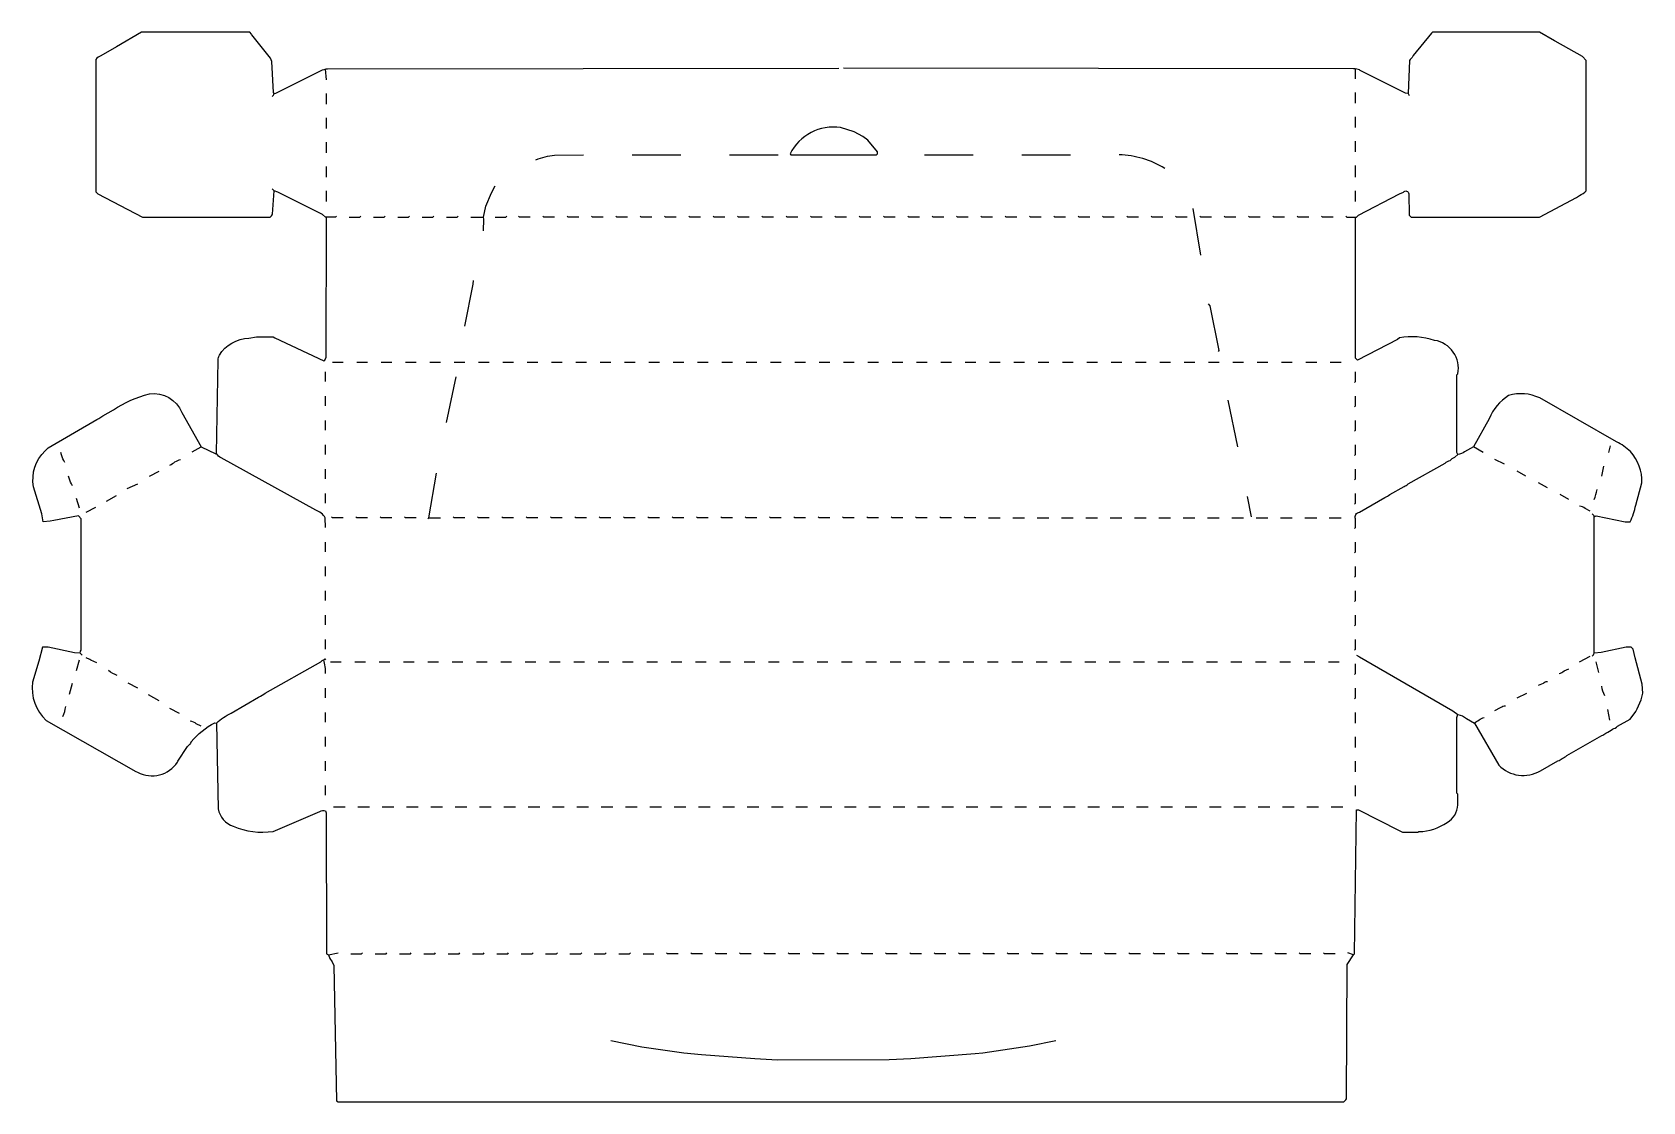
# Model space of a CAD drawing. Extents: x 85 to 1739, y 57 to 1156.
import ezdxf

# ---------------------------------------------------------------- set-up
doc = ezdxf.new("R2010")
doc.units = 0
doc.layers.get('0').update_dxf_attribs({"linetype": 'CONTINUOUS'})

msp = doc.modelspace()

# ---------------------------------------------------------------- linework, layer by layer
at = {"color": 250, "linetype": 'CONTINUOUS'}
for points in [[(331, 1090, 0.184026), (333, 1093), (332.484404, 1094.014679), (330.638574, 1125.883306), (329.24, 1129.18), (310.243902, 1153.195122), (310, 1154), (308, 1156), (197, 1156), (171, 1141), (155.1, 1131.8, 0.125445), (150, 1128), (150, 992), (152, 990), (198, 966), (329, 966, 0.085937), (331.522642, 969.020755), (333, 993)], [(1434, 967), (1435, 966), (1445, 966), (1447, 968), (1489.1, 989.8), (1493.1, 991.8, -0.685374), (1498.522642, 989.979245), (1499, 968), (1501, 966), (1633, 966), (1670.9, 986.2), (1673.9, 988.2, 0.104231), (1681, 993), (1681, 1127), (1677, 1131), (1648.9, 1146.8), (1648.153846, 1147.230769), (1633, 1156), (1523, 1156), (1522, 1155), (1503.2, 1131.9), (1502, 1130, 0.086452), (1499.483902, 1126.984878), (1498, 1093), (1499, 1091)], [(333, 1093), (334.9, 1093.3), (382.9, 1117.2, -0.072587), (388.000949, 1118.500952), (913, 1119)], [(1498, 1093), (1495.088235, 1093.352941), (1448.846154, 1116.769231), (1448.1, 1117.2, 0.073473), (1441.999049, 1118.500954), (918, 1119)], [(952, 1030), (953, 1031), (953, 1033), (943, 1045), (937.804878, 1048.756098), (928.9, 1053.7), (915, 1058, 0.323571), (863, 1031), (864, 1030), (952, 1030)], [(602, 1025, -0.077039), (621.015593, 1029.516632), (651, 1030)], [(1248, 1016, 0.131526), (1201, 1030)], [(386, 647), (385.54918, 656.959016, 0.181396), (375.9, 664.8), (278.846154, 718.769231, -0.167615), (274, 723), (275.494682, 818.994793, -0.071268), (276.8, 824.1, -0.249302), (307.053846, 841.569231), (315, 843), (332, 843), (333.9, 841.8), (384, 818.5), (385, 819), (386.503472, 822.003424), (387, 966)], [(1443, 646), (1444, 647), (1444, 656, -0.50961), (1448.1, 662.8), (1474.1, 677.8, 0.089283), (1479, 681), (1493.9, 689.2, 0.06304), (1498.1, 691.8), (1535.9, 713.2, -0.102096), (1541, 716, -0.114561), (1545.9, 719.2), (1549, 722), (1548.8, 722.9), (1548, 724), (1548, 804), (1549, 805, 0.424879), (1525.088235, 839.352941, 0.123341), (1489, 842), (1486.9, 840.2), (1446, 819), (1444, 821), (1444, 966)], [(136, 516), (134, 518), (134.3, 519.9), (135, 521), (135, 656), (132, 659), (106.923077, 654.384615), (103.076923, 653.615385), (96, 653), (94.3, 661.1), (86, 689, -0.254318), (98, 726), (101, 729), (150.9, 758.2), (152.9, 759.2, 0.06304), (157.1, 761.8), (168, 768, -0.086663), (204.932432, 784.405405, -0.345436), (238.230769, 765.153846), (258, 730), (273.1, 722.8), (274, 723)], [(1689, 658), (1691, 659), (1721, 653), (1726, 653, 0.072842), (1731.7, 670.1), (1738, 693, 0.200267), (1726.243902, 725.195122, 0.063079), (1712.1, 735.2), (1633.1, 780.2, 0.187785), (1601.1, 782.7, 0.15492), (1581.2, 758.9), (1565, 730), (1556, 725, -0.126706), (1549, 722)], [(118, 714, -0.084978), (114.7, 721.9), (114, 724)], [(226, 711, -0.08362), (237, 717)], [(126, 690, -0.084978), (122.7, 697.9), (122, 700)], [(1689, 676, 0.084895), (1692, 686)], [(1685, 664), (1679.846154, 666.769231, 0.099546), (1674, 669)], [(1687, 515, 0.184026), (1689, 518), (1689, 658), (1689, 659), (1687, 661)], [(134, 518), (128.06, 518.42), (101, 524), (95, 524), (91.3, 509.9), (85, 488, 0.243469), (98.9, 448.8), (191.1, 396.3), (192.9, 395.7, 0.390799), (233.8, 406.1), (234.2, 406.9), (244, 422), (246, 424, 0.184026), (248, 427, -0.092586), (272, 446.5), (274, 446, -0.097134), (288.9, 456.2), (317.1, 472.8, 0.067868), (324, 477), (380.9, 509.2, -0.103766), (384, 511), (385, 512), (386, 511)], [(151, 508), (144.9, 510.8, 0.076053), (140, 513)], [(1445, 516), (1448.1, 514.2), (1543.82, 458.76), (1549, 455, -0.128171), (1557.9, 450.8), (1566, 446), (1591, 403, 0.349401), (1633.9, 397.2), (1651.9, 407.2, 0.06304), (1656.1, 409.8, 0.067698), (1661.1, 412.8), (1696.9, 433.2, 0.06304), (1701.1, 435.8, 0.067868), (1708, 440, 0.129316), (1713.1, 442.8), (1726, 450), (1731.8, 458.1), (1733.2, 460.9), (1737.3, 469.9), (1739, 477), (1738.405405, 486.067568), (1731.3, 513.1), (1729, 522), (1727, 524), (1722, 524), (1696.076923, 518.615385), (1689, 518)], [(172, 495, -0.070776), (163, 500)], [(386, 497, 0.070182), (384, 511)], [(1653, 497, 0.129316), (1658.1, 499.8), (1663, 502)], [(1632, 485), (1636.9, 487.2, -0.17279), (1641, 489)], [(1700, 474, -0.084895), (1697, 484)], [(1587, 459), (1593, 462, -0.191094), (1598, 464)], [(116, 453, 0.084895), (119, 463)], [(274, 446), (275.494254, 358.005617, 0.270628), (291.1, 340.2, 0.138219), (332.1, 334.8), (379.9, 355.2, -0.282679), (386, 356), (386.503448, 353.996599), (387, 209), (389, 208), (390.24, 204.18), (392.76, 200.82), (394.532345, 196.968993), (396.999793, 58.014386), (399, 57), (1432, 57, 0.087332), (1434.503623, 60.003571), (1435.496377, 197.996429), (1442, 208), (1443, 209), (1445, 357), (1447, 357), (1488.9, 335.8), (1490.9, 334.8), (1492, 334), (1508, 334), (1509.053846, 334.569231, 0.146494), (1538, 344, 0.254472), (1549, 362), (1549, 373), (1548, 374), (1548, 452), (1549, 455)], [(1566, 446, -0.071813), (1576, 452)]]:
    msp.add_lwpolyline(points, format="xyb", dxfattribs=at)
for points in [[(387, 1107), (386, 1118)], [(1444, 1108), (1444, 1118)], [(387, 1082), (387, 1093)], [(1444, 1083), (1444, 1094)], [(387, 1057), (387, 1068)], [(1444, 1058), (1444, 1069)], [(387, 1032), (387, 1043)], [(1444, 1033), (1444, 1044)], [(701, 1030), (751, 1030)], [(801, 1030), (851, 1030)], [(1001, 1030), (1051, 1030)], [(1101, 1030), (1151, 1030)], [(387, 1007), (387, 1018)], [(1444, 1007), (1444, 1019)], [(397, 967), (396, 966), (386, 966), (382.82, 968.76), (336.9, 991.8), (333, 993), (331, 995)], [(387, 982), (387, 993)], [(548, 952), (548.458824, 963.964706), (548, 966), (550.7, 977.1), (556.2, 990.9), (560, 998)], [(1444, 982), (1444, 993)], [(1285, 927), (1277, 975)], [(529, 854), (537.615385, 897.076923), (538, 901)], [(1303, 828), (1304, 829), (1294.482759, 874.793103), (1293, 877)], [(393, 817), (404, 817)], [(418, 817), (429, 817)], [(443, 817), (454, 817)], [(468, 817), (479, 817)], [(493, 817), (504, 817)], [(518, 817), (529, 817)], [(543, 817), (554, 817)], [(568, 817), (579, 817)], [(593, 817), (604, 817)], [(618, 817), (629, 817)], [(643, 817), (654, 817)], [(668, 817), (679, 817)], [(693, 817), (704, 817)], [(718, 817), (729, 817)], [(743, 817), (754, 817)], [(768, 817), (779, 817)], [(793, 817), (804, 817)], [(818, 817), (829, 817)], [(843, 817), (854, 817)], [(868, 817), (879, 817)], [(893, 817), (904, 817)], [(918, 817), (929, 817)], [(943, 817), (954, 817)], [(968, 817), (979, 817)], [(993, 817), (1004, 817)], [(1018, 817), (1029, 817)], [(1043, 817), (1054, 817)], [(1068, 817), (1079, 817)], [(1093, 817), (1104, 817)], [(1118, 817), (1129, 817)], [(1143, 817), (1154, 817)], [(1168, 817), (1179, 817)], [(1193, 817), (1204, 817)], [(1218, 817), (1229, 817)], [(1243, 817), (1254, 817)], [(1268, 817), (1279, 817)], [(1293, 817), (1304, 817)], [(1318, 817), (1329, 817)], [(1343, 817), (1354, 817)], [(1368, 817), (1379, 817)], [(1393, 817), (1404, 817)], [(1418, 817), (1429, 817)], [(386, 797), (386, 807)], [(510, 755), (520, 802)], [(386, 772), (386, 782)], [(1323, 730), (1313, 778)], [(386, 747), (386, 757)], [(249, 725), (258, 730)], [(386, 722), (386, 732)], [(1575, 724), (1565, 730)], [(1704, 724), (1706, 731)], [(1597, 712), (1587, 717)], [(205, 700), (215, 705)], [(386, 697), (386, 707)], [(492, 657), (500, 703)], [(1619, 700), (1610, 705)], [(1697, 700), (1699, 710)], [(161, 674), (171, 680)], [(182, 687), (193, 692)], [(386, 672), (386, 682)], [(1337, 658), (1333, 679)], [(1641, 688), (1632, 693)], [(1663, 676), (1654, 681)], [(133, 667), (130, 677)], [(140, 663), (150, 668)], [(386, 622), (386, 632)], [(386, 597), (386, 607)], [(386, 572), (386, 582)], [(386, 547), (386, 557)], [(386, 522), (386, 532)], [(1674, 509), (1685, 515)], [(130, 500), (133, 511)], [(391, 509), (402, 509)], [(416, 509), (427, 509)], [(441, 509), (452, 509)], [(466, 509), (477, 509)], [(491, 509), (502, 509)], [(516, 509), (527, 509)], [(541, 509), (552, 509)], [(566, 509), (577, 509)], [(591, 509), (602, 509)], [(616, 509), (627, 509)], [(641, 509), (652, 509)], [(666, 509), (677, 509)], [(691, 509), (702, 509)], [(716, 509), (727, 509)], [(741, 509), (752, 509)], [(766, 509), (777, 509)], [(791, 509), (802, 509)], [(816, 509), (827, 509)], [(841, 509), (852, 509)], [(866, 509), (877, 509)], [(891, 509), (902, 509)], [(916, 509), (927, 509)], [(941, 509), (952, 509)], [(966, 509), (977, 509)], [(991, 509), (1002, 509)], [(1016, 509), (1027, 509)], [(1041, 509), (1052, 509)], [(1066, 509), (1077, 509)], [(1091, 509), (1102, 509)], [(1116, 509), (1127, 509)], [(1141, 509), (1152, 509)], [(1166, 509), (1177, 509)], [(1191, 509), (1202, 509)], [(1216, 509), (1227, 509)], [(1241, 509), (1252, 509)], [(1266, 509), (1277, 509)], [(1291, 509), (1302, 509)], [(1316, 509), (1327, 509)], [(1341, 509), (1352, 509)], [(1366, 509), (1377, 509)], [(1391, 509), (1402, 509)], [(1416, 509), (1427, 509)], [(1694, 498), (1691, 509)], [(123, 476), (126, 487)], [(193, 482), (183, 487)], [(386, 472), (386, 482)], [(215, 469), (204, 475)], [(1610, 472), (1620, 477)], [(236, 456), (226, 461)], [(386, 447), (386, 457)], [(1705, 449), (1703, 460)], [(386, 422), (386, 432)], [(386, 397), (386, 407)], [(386, 372), (386, 382)], [(394, 360), (406, 360)], [(419, 360), (431, 360)], [(444, 360), (456, 360)], [(469, 360), (481, 360)], [(494, 360), (506, 360)], [(519, 360), (531, 360)], [(544, 360), (556, 360)], [(569, 360), (581, 360)], [(594, 360), (606, 360)], [(619, 360), (631, 360)], [(644, 360), (656, 360)], [(669, 360), (681, 360)], [(694, 360), (706, 360)], [(719, 360), (731, 360)], [(744, 360), (756, 360)], [(769, 360), (781, 360)], [(794, 360), (806, 360)], [(819, 360), (831, 360)], [(844, 360), (856, 360)], [(869, 360), (881, 360)], [(894, 360), (906, 360)], [(919, 360), (931, 360)], [(944, 360), (956, 360)], [(969, 360), (981, 360)], [(994, 360), (1006, 360)], [(1019, 360), (1031, 360)], [(1044, 360), (1056, 360)], [(1069, 360), (1081, 360)], [(1094, 360), (1106, 360)], [(1119, 360), (1131, 360)], [(1144, 360), (1156, 360)], [(1169, 360), (1181, 360)], [(1194, 360), (1206, 360)], [(1219, 360), (1231, 360)], [(1244, 360), (1256, 360)], [(1269, 360), (1281, 360)], [(1294, 360), (1306, 360)], [(1319, 360), (1331, 360)], [(1344, 360), (1356, 360)], [(1369, 360), (1381, 360)], [(1394, 360), (1406, 360)], [(1419, 360), (1431, 360)], [(679, 120), (710.932432, 113.594595), (754.04878, 107.439024), (771.955446, 105.554455), (826.973846, 101.529231), (850, 100), (965.020755, 100.522642), (986.979245, 101.477358), (1053.04878, 106.560976), (1060.95122, 107.439024), (1108.932432, 114.405405), (1136, 120)]]:
    msp.add_lwpolyline(points, dxfattribs=at)
at = {"color": 252, "linetype": 'CONTINUOUS'}
for points in [[(410, 966), (421, 966), (422, 967)], [(435, 966), (446, 966), (447, 967)], [(460, 966), (471, 966), (472, 967)], [(485, 966), (496, 966), (497, 967)], [(510, 966), (521, 966), (522, 967)], [(535, 966), (548, 966)], [(560, 966), (571, 966), (572, 967)], [(596, 966), (585, 966), (584, 967)], [(621, 966), (610, 966), (609, 967)], [(646, 966), (635, 966), (634, 967)], [(671, 966), (660, 966), (659, 967)], [(696, 966), (685, 966), (684, 967)], [(721, 966), (710, 966), (709, 967)], [(746, 966), (735, 966), (734, 967)], [(771, 966), (760, 966), (759, 967)], [(796, 966), (785, 966), (784, 967)], [(821, 966), (810, 966), (809, 967)], [(846, 966), (835, 966), (834, 967)], [(871, 966), (860, 966), (859, 967)], [(896, 966), (885, 966), (884, 967)], [(921, 966), (910, 966), (909, 967)], [(946, 966), (935, 966), (934, 967)], [(971, 966), (960, 966), (959, 967)], [(996, 966), (985, 966), (984, 967)], [(1021, 966), (1010, 966), (1009, 967)], [(1046, 966), (1035, 966), (1034, 967)], [(1071, 966), (1060, 966), (1059, 967)], [(1096, 966), (1085, 966), (1084, 967)], [(1121, 966), (1110, 966), (1109, 967)], [(1146, 966), (1135, 966), (1134, 967)], [(1171, 966), (1160, 966), (1159, 967)], [(1196, 966), (1185, 966), (1184, 967)], [(1221, 966), (1210, 966), (1209, 967)], [(1246, 966), (1235, 966), (1234, 967)], [(1271, 966), (1260, 966), (1259, 967)], [(1296, 966), (1285, 966), (1284, 967)], [(1321, 966), (1310, 966), (1309, 967)], [(1346, 966), (1335, 966), (1334, 967)], [(1371, 966), (1360, 966), (1359, 967)], [(1396, 966), (1385, 966), (1384, 967)], [(1421, 966), (1410, 966), (1409, 967)], [(1443, 796), (1444, 797), (1444, 807)], [(1443, 771), (1444, 772), (1444, 782)], [(1443, 746), (1444, 747), (1444, 757)], [(1443, 721), (1444, 722), (1444, 732)], [(1443, 696), (1444, 697), (1444, 707)], [(1443, 671), (1444, 672), (1444, 682)], [(404, 657), (393, 657), (392, 658)], [(429, 657), (418, 657), (417, 658)], [(454, 657), (443, 657), (442, 658)], [(479, 657), (468, 657), (467, 658)], [(529, 657), (518, 657), (517, 658)], [(554, 657), (543, 657), (542, 658)], [(579, 657), (568, 657), (567, 658)], [(604, 657), (593, 657), (592, 658)], [(629, 657), (618, 657), (617, 658)], [(654, 657), (643, 657), (642, 658)], [(679, 657), (668, 657), (667, 658)], [(704, 657), (693, 657), (692, 658)], [(729, 657), (718, 657), (717, 658)], [(754, 657), (743, 657), (742, 658)], [(779, 657), (768, 657), (767, 658)], [(804, 657), (793, 657), (792, 658)], [(829, 657), (818, 657), (817, 658)], [(854, 657), (843, 657), (842, 658)], [(879, 657), (868, 657), (867, 658)], [(904, 657), (893, 657), (892, 658)], [(929, 657), (918, 657), (917, 658)], [(954, 657), (943, 657), (942, 658)], [(979, 657), (968, 657), (967, 658)], [(1004, 657), (993, 657), (992, 658)], [(1029, 657), (1018, 657), (1017, 658)], [(1054, 657), (1043, 657), (1042, 658)], [(1443, 621), (1444, 622), (1444, 632)], [(1443, 596), (1444, 597), (1444, 607)], [(1443, 571), (1444, 572), (1444, 582)], [(1443, 546), (1444, 547), (1444, 557)], [(1443, 521), (1444, 522), (1444, 532)], [(1443, 496), (1444, 497), (1444, 507)], [(1443, 471), (1444, 472), (1444, 482)], [(412, 209), (423, 209), (424, 210)], [(437, 209), (448, 209), (449, 210)], [(462, 209), (473, 209), (474, 210)], [(487, 209), (498, 209), (499, 210)], [(512, 209), (523, 209), (524, 210)], [(537, 209), (548, 209), (549, 210)], [(562, 209), (573, 209), (574, 210)], [(587, 209), (598, 209), (599, 210)], [(612, 209), (623, 209), (624, 210)], [(637, 209), (648, 209), (649, 210)], [(662, 209), (673, 209), (674, 210)], [(687, 209), (698, 209), (699, 210)], [(748, 209), (737, 209), (736, 210)], [(773, 209), (762, 209), (761, 210)], [(798, 209), (787, 209), (786, 210)], [(823, 209), (812, 209), (811, 210)], [(848, 209), (837, 209), (836, 210)], [(873, 209), (862, 209), (861, 210)], [(898, 209), (887, 209), (886, 210)], [(923, 209), (912, 209), (911, 210)], [(948, 209), (937, 209), (936, 210)], [(973, 209), (962, 209), (961, 210)], [(998, 209), (987, 209), (986, 210)], [(1023, 209), (1012, 209), (1011, 210)], [(1048, 209), (1037, 209), (1036, 210)], [(1073, 209), (1062, 209), (1061, 210)], [(1098, 209), (1087, 209), (1086, 210)], [(1123, 209), (1112, 209), (1111, 210)], [(1148, 209), (1137, 209), (1136, 210)], [(1173, 209), (1162, 209), (1161, 210)], [(1198, 209), (1187, 209), (1186, 210)], [(1223, 209), (1212, 209), (1211, 210)], [(1248, 209), (1237, 209), (1236, 210)], [(1273, 209), (1262, 209), (1261, 210)], [(1298, 209), (1287, 209), (1286, 210)], [(1323, 209), (1312, 209), (1311, 210)], [(1348, 209), (1337, 209), (1336, 210)], [(1373, 209), (1362, 209), (1361, 210)], [(1398, 209), (1387, 209), (1386, 210)], [(1423, 209), (1412, 209), (1411, 210)]]:
    msp.add_lwpolyline(points, dxfattribs=at)
at = {"color": 251, "linetype": 'CONTINUOUS'}
for points in [[(491, 656), (492, 657), (504, 657)], [(1067, 657), (1079, 657)], [(1092, 657), (1104, 657)], [(1117, 657), (1129, 657)], [(1142, 657), (1154, 657)], [(1167, 657), (1179, 657)], [(1192, 657), (1204, 657)], [(1217, 657), (1229, 657)], [(1242, 657), (1254, 657)], [(1267, 657), (1279, 657)], [(1292, 657), (1304, 657)], [(1317, 657), (1329, 657)], [(1342, 657), (1354, 657)], [(1367, 657), (1379, 657)], [(1392, 657), (1404, 657)], [(1417, 657), (1429, 657)], [(1444, 446), (1444, 457)], [(1444, 421), (1444, 432)], [(1444, 396), (1444, 407)], [(1444, 371), (1444, 382)], [(389, 208), (399, 210)], [(712, 209), (723, 209)], [(1442, 208), (1436, 210)]]:
    msp.add_lwpolyline(points, dxfattribs=at)
at = {"color": 247, "linetype": 'CONTINUOUS'}
msp.add_lwpolyline([(258, 443), (253.153846, 445.230769, 0.1606), (247, 448)], format="xyb", dxfattribs=at)

doc.saveas('drawing.dxf')
